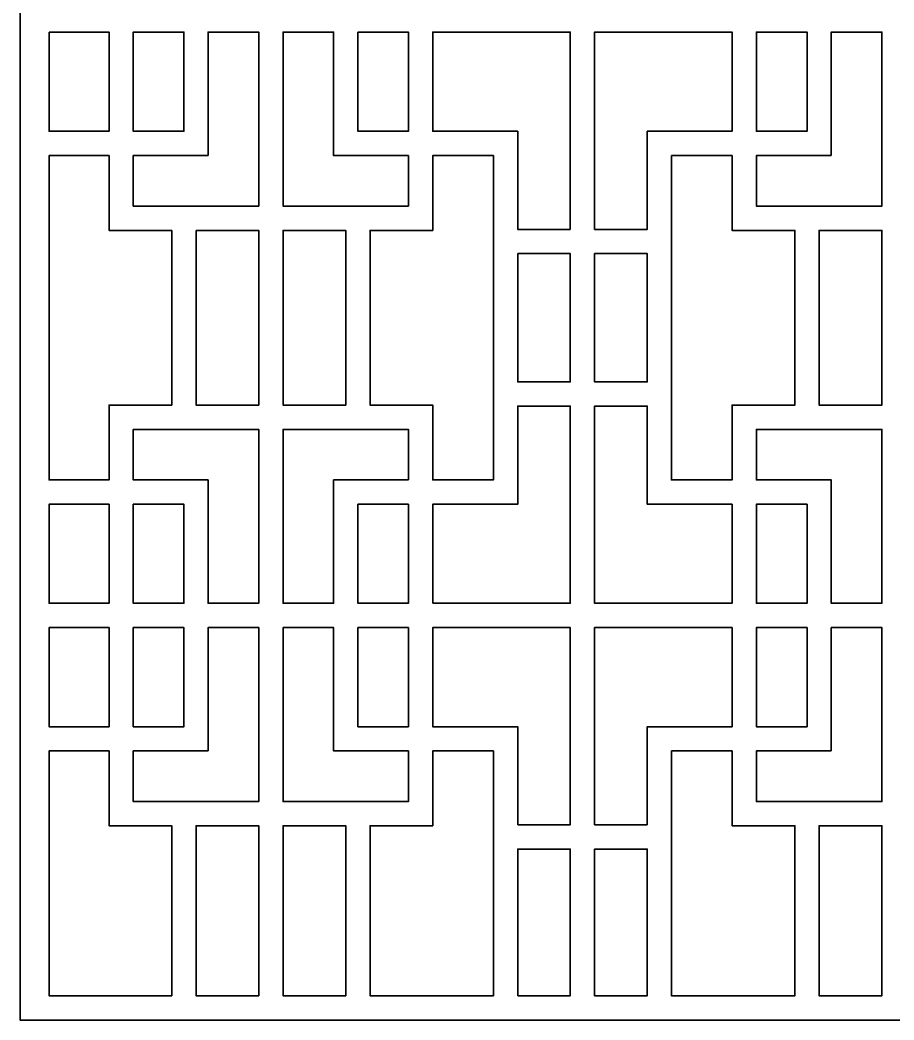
# Model space of a CAD drawing. Header units: centimetres. Extents: x -9.6 to 9.7, y 1 to 12.7.
# Drawn here: x 0.34 to 5.01, y 1.02 to 6.37 of the extents above; entities that cross this region are included whole.
import ezdxf

# ---------------------------------------------------------------- set-up
doc = ezdxf.new("R2010")
doc.units = ezdxf.units.CM
doc.header["$MEASUREMENT"] = 0
doc.layers.add('layer 1', color=7, linetype='Continuous')

msp = doc.modelspace()

# ---------------------------------------------------------------- linework, layer by layer
at = {"layer": 'layer 1', "color": 1, "lineweight": 35}
for points, knots in [([(0.33885, 1.01929), (0.33885, 1.01929), (0.33885, 1.01929), (0.33885, 1.01929), (0.33885, 1.01929), (0.33885, 1.01929), (0.33885, 12.70384), (0.33885, 12.70384), (0.33885, 12.70384), (0.33885, 12.70384), (9.68649, 12.70384), (9.68649, 12.70384), (9.68649, 12.70384), (9.68649, 12.70384), (9.68649, 1.01929), (9.68649, 1.01929), (9.68649, 1.01929), (9.68649, 1.01929), (0.33885, 1.01929), (0.33885, 1.01929), (0.33885, 1.01929), (0.33885, 1.01929), (0.33885, 1.01929), (0.33885, 1.01929)], [0, 0, 0, 0, 0.1428571, 0.1428571, 0.1428571, 0.1428571, 0.2857143, 0.2857143, 0.2857143, 0.2857143, 0.4285714, 0.4285714, 0.4285714, 0.4285714, 0.5714286, 0.5714286, 0.5714286, 0.5714286, 0.7142857, 0.7142857, 0.7142857, 0.7142857, 1, 1, 1, 1]), ([(0.49464, 6.3033), (0.49464, 6.3033), (0.81488, 6.3033), (0.81488, 6.3033), (0.81488, 6.3033), (0.81488, 6.3033), (0.81488, 5.77317), (0.81488, 5.77317), (0.81488, 5.77317), (0.81488, 5.77317), (0.49464, 5.77317), (0.49464, 5.77317), (0.49464, 5.77317), (0.49464, 5.77317), (0.49464, 6.3033), (0.49464, 6.3033)], [0, 0, 0, 0, 0.2, 0.2, 0.2, 0.2, 0.4, 0.4, 0.4, 0.4, 0.6, 0.6, 0.6, 0.6, 1, 1, 1, 1]), ([(0.94471, 6.3033), (0.94471, 6.3033), (1.21519, 6.3033), (1.21519, 6.3033), (1.21519, 6.3033), (1.21519, 6.3033), (1.21519, 5.77317), (1.21519, 5.77317), (1.21519, 5.77317), (1.21519, 5.77317), (0.94471, 5.77317), (0.94471, 5.77317), (0.94471, 5.77317), (0.94471, 5.77317), (0.94471, 6.3033), (0.94471, 6.3033), (0.94471, 6.3033), (0.94471, 6.3033), (0.94471, 6.3033), (0.94471, 6.3033)], [0, 0, 0, 0, 0.1666667, 0.1666667, 0.1666667, 0.1666667, 0.3333333, 0.3333333, 0.3333333, 0.3333333, 0.5, 0.5, 0.5, 0.5, 0.6666667, 0.6666667, 0.6666667, 0.6666667, 1, 1, 1, 1]), ([(1.34502, 5.64334), (1.34502, 5.64334), (0.94471, 5.64334), (0.94471, 5.64334), (0.94471, 5.64334), (0.94471, 5.64334), (0.94471, 5.37286), (0.94471, 5.37286), (0.94471, 5.37286), (0.94471, 5.37286), (1.61549, 5.37286), (1.61549, 5.37286), (1.61549, 5.37286), (1.61549, 5.37286), (1.61549, 6.3033), (1.61549, 6.3033), (1.61549, 6.3033), (1.61549, 6.3033), (1.34502, 6.3033), (1.34502, 6.3033), (1.34502, 6.3033), (1.34502, 6.3033), (1.34502, 5.64334), (1.34502, 5.64334)], [0, 0, 0, 0, 0.1428571, 0.1428571, 0.1428571, 0.1428571, 0.2857143, 0.2857143, 0.2857143, 0.2857143, 0.4285714, 0.4285714, 0.4285714, 0.4285714, 0.5714286, 0.5714286, 0.5714286, 0.5714286, 0.7142857, 0.7142857, 0.7142857, 0.7142857, 1, 1, 1, 1]), ([(2.4161, 5.64334), (2.4161, 5.64334), (2.0158, 5.64334), (2.0158, 5.64334), (2.0158, 5.64334), (2.0158, 5.64334), (2.0158, 6.3033), (2.0158, 6.3033), (2.0158, 6.3033), (2.0158, 6.3033), (1.74532, 6.3033), (1.74532, 6.3033), (1.74532, 6.3033), (1.74532, 6.3033), (1.74532, 5.37286), (1.74532, 5.37286), (1.74532, 5.37286), (1.74532, 5.37286), (2.4161, 5.37286), (2.4161, 5.37286), (2.4161, 5.37286), (2.4161, 5.37286), (2.4161, 5.64334), (2.4161, 5.64334), (2.4161, 5.64334), (2.4161, 5.64334), (2.4161, 5.64334), (2.4161, 5.64334)], [0, 0, 0, 0, 0.125, 0.125, 0.125, 0.125, 0.25, 0.25, 0.25, 0.25, 0.375, 0.375, 0.375, 0.375, 0.5, 0.5, 0.5, 0.5, 0.625, 0.625, 0.625, 0.625, 0.75, 0.75, 0.75, 0.75, 1, 1, 1, 1]), ([(2.14562, 6.3033), (2.14562, 6.3033), (2.4161, 6.3033), (2.4161, 6.3033), (2.4161, 6.3033), (2.4161, 6.3033), (2.4161, 5.77317), (2.4161, 5.77317), (2.4161, 5.77317), (2.4161, 5.77317), (2.14563, 5.77317), (2.14563, 5.77317), (2.14563, 5.77317), (2.14563, 5.77317), (2.14563, 6.3033), (2.14563, 6.3033), (2.14563, 6.3033), (2.14563, 6.3033), (2.14562, 6.3033), (2.14562, 6.3033)], [0, 0, 0, 0, 0.1666667, 0.1666667, 0.1666667, 0.1666667, 0.3333333, 0.3333333, 0.3333333, 0.3333333, 0.5, 0.5, 0.5, 0.5, 0.6666667, 0.6666667, 0.6666667, 0.6666667, 1, 1, 1, 1]), ([(3.28162, 5.24844), (3.28162, 5.24844), (3.00033, 5.24845), (3.00033, 5.24845), (3.00033, 5.24845), (3.00033, 5.24845), (3.00033, 5.77317), (3.00033, 5.77317), (3.00033, 5.77317), (3.00033, 5.77317), (2.54593, 5.77317), (2.54593, 5.77317), (2.54593, 5.77317), (2.54593, 5.77317), (2.54593, 6.3033), (2.54593, 6.3033), (2.54593, 6.3033), (2.54593, 6.3033), (3.28162, 6.3033), (3.28162, 6.3033), (3.28162, 6.3033), (3.28162, 6.3033), (3.28162, 5.24845), (3.28162, 5.24845), (3.28162, 5.24845), (3.28162, 5.24845), (3.28162, 5.24844), (3.28162, 5.24844)], [0, 0, 0, 0, 0.125, 0.125, 0.125, 0.125, 0.25, 0.25, 0.25, 0.25, 0.375, 0.375, 0.375, 0.375, 0.5, 0.5, 0.5, 0.5, 0.625, 0.625, 0.625, 0.625, 0.75, 0.75, 0.75, 0.75, 1, 1, 1, 1]), ([(3.41145, 6.3033), (3.41145, 6.3033), (3.41145, 5.24845), (3.41145, 5.24845), (3.41145, 5.24845), (3.41145, 5.24845), (3.69275, 5.24845), (3.69275, 5.24845), (3.69275, 5.24845), (3.69275, 5.24845), (3.69275, 5.77317), (3.69275, 5.77317), (3.69275, 5.77317), (3.69275, 5.77317), (4.14715, 5.77317), (4.14715, 5.77317), (4.14715, 5.77317), (4.14715, 5.77317), (4.14715, 6.3033), (4.14715, 6.3033), (4.14715, 6.3033), (4.14715, 6.3033), (3.41145, 6.3033), (3.41145, 6.3033), (3.41145, 6.3033), (3.41145, 6.3033), (3.41145, 6.3033), (3.41145, 6.3033)], [0, 0, 0, 0, 0.125, 0.125, 0.125, 0.125, 0.25, 0.25, 0.25, 0.25, 0.375, 0.375, 0.375, 0.375, 0.5, 0.5, 0.5, 0.5, 0.625, 0.625, 0.625, 0.625, 0.75, 0.75, 0.75, 0.75, 1, 1, 1, 1]), ([(4.27698, 6.3033), (4.27698, 6.3033), (4.54745, 6.3033), (4.54745, 6.3033), (4.54745, 6.3033), (4.54745, 6.3033), (4.54745, 5.77317), (4.54745, 5.77317), (4.54745, 5.77317), (4.54745, 5.77317), (4.27697, 5.77317), (4.27697, 5.77317), (4.27697, 5.77317), (4.27697, 5.77317), (4.27697, 6.3033), (4.27697, 6.3033), (4.27697, 6.3033), (4.27697, 6.3033), (4.27698, 6.3033), (4.27698, 6.3033)], [0, 0, 0, 0, 0.1666667, 0.1666667, 0.1666667, 0.1666667, 0.3333333, 0.3333333, 0.3333333, 0.3333333, 0.5, 0.5, 0.5, 0.5, 0.6666667, 0.6666667, 0.6666667, 0.6666667, 1, 1, 1, 1]), ([(4.67728, 5.64334), (4.67728, 5.64334), (4.27697, 5.64334), (4.27697, 5.64334), (4.27697, 5.64334), (4.27697, 5.64334), (4.27697, 5.37286), (4.27697, 5.37286), (4.27697, 5.37286), (4.27697, 5.37286), (4.94775, 5.37286), (4.94775, 5.37286), (4.94775, 5.37286), (4.94775, 5.37286), (4.94775, 6.3033), (4.94775, 6.3033), (4.94775, 6.3033), (4.94775, 6.3033), (4.67728, 6.3033), (4.67728, 6.3033), (4.67728, 6.3033), (4.67728, 6.3033), (4.67728, 5.64334), (4.67728, 5.64334), (4.67728, 5.64334), (4.67728, 5.64334), (4.67728, 5.64334), (4.67728, 5.64334)], [0, 0, 0, 0, 0.125, 0.125, 0.125, 0.125, 0.25, 0.25, 0.25, 0.25, 0.375, 0.375, 0.375, 0.375, 0.5, 0.5, 0.5, 0.5, 0.625, 0.625, 0.625, 0.625, 0.75, 0.75, 0.75, 0.75, 1, 1, 1, 1]), ([(0.81488, 5.64334), (0.81488, 5.64334), (0.49464, 5.64334), (0.49464, 5.64334), (0.49464, 5.64334), (0.49464, 5.64334), (0.49464, 3.90797), (0.49464, 3.90797), (0.49464, 3.90797), (0.49464, 3.90797), (0.81488, 3.90797), (0.81488, 3.90797), (0.81488, 3.90797), (0.81488, 3.90797), (0.81488, 4.30827), (0.81488, 4.30827), (0.81488, 4.30827), (0.81488, 4.30827), (1.15027, 4.30827), (1.15027, 4.30827), (1.15027, 4.30827), (1.15027, 4.30827), (1.15027, 5.24304), (1.15027, 5.24304), (1.15027, 5.24304), (1.15027, 5.24304), (0.81488, 5.24304), (0.81488, 5.24304), (0.81488, 5.24304), (0.81488, 5.24304), (0.81488, 5.64334), (0.81488, 5.64334)], [0, 0, 0, 0, 0.1111111, 0.1111111, 0.1111111, 0.1111111, 0.2222222, 0.2222222, 0.2222222, 0.2222222, 0.3333333, 0.3333333, 0.3333333, 0.3333333, 0.4444444, 0.4444444, 0.4444444, 0.4444444, 0.5555556, 0.5555556, 0.5555556, 0.5555556, 0.6666667, 0.6666667, 0.6666667, 0.6666667, 0.7777778, 0.7777778, 0.7777778, 0.7777778, 1, 1, 1, 1]), ([(2.54593, 5.24304), (2.54593, 5.24304), (2.21054, 5.24304), (2.21054, 5.24304), (2.21054, 5.24304), (2.21054, 5.24304), (2.21054, 4.30827), (2.21054, 4.30827), (2.21054, 4.30827), (2.21054, 4.30827), (2.54593, 4.30827), (2.54593, 4.30827), (2.54593, 4.30827), (2.54593, 4.30827), (2.54593, 3.90797), (2.54593, 3.90797), (2.54593, 3.90797), (2.54593, 3.90797), (2.8705, 3.90797), (2.8705, 3.90797), (2.8705, 3.90797), (2.8705, 3.90797), (2.8705, 5.64334), (2.8705, 5.64334), (2.8705, 5.64334), (2.8705, 5.64334), (2.54593, 5.64334), (2.54593, 5.64334), (2.54593, 5.64334), (2.54593, 5.64334), (2.54593, 5.24304), (2.54593, 5.24304)], [0, 0, 0, 0, 0.1111111, 0.1111111, 0.1111111, 0.1111111, 0.2222222, 0.2222222, 0.2222222, 0.2222222, 0.3333333, 0.3333333, 0.3333333, 0.3333333, 0.4444444, 0.4444444, 0.4444444, 0.4444444, 0.5555556, 0.5555556, 0.5555556, 0.5555556, 0.6666667, 0.6666667, 0.6666667, 0.6666667, 0.7777778, 0.7777778, 0.7777778, 0.7777778, 1, 1, 1, 1]), ([(3.82257, 5.64334), (3.82257, 5.64334), (3.82258, 3.90797), (3.82258, 3.90797), (3.82258, 3.90797), (3.82258, 3.90797), (4.14715, 3.90797), (4.14715, 3.90797), (4.14715, 3.90797), (4.14715, 3.90797), (4.14715, 4.30827), (4.14715, 4.30827), (4.14715, 4.30827), (4.14715, 4.30827), (4.48254, 4.30827), (4.48254, 4.30827), (4.48254, 4.30827), (4.48254, 4.30827), (4.48254, 5.24304), (4.48254, 5.24304), (4.48254, 5.24304), (4.48254, 5.24304), (4.14715, 5.24304), (4.14715, 5.24304), (4.14715, 5.24304), (4.14715, 5.24304), (4.14715, 5.64334), (4.14715, 5.64334), (4.14715, 5.64334), (4.14715, 5.64334), (3.82258, 5.64334), (3.82258, 5.64334), (3.82258, 5.64334), (3.82258, 5.64334), (3.82257, 5.64334), (3.82257, 5.64334)], [0, 0, 0, 0, 0.1, 0.1, 0.1, 0.1, 0.2, 0.2, 0.2, 0.2, 0.3, 0.3, 0.3, 0.3, 0.4, 0.4, 0.4, 0.4, 0.5, 0.5, 0.5, 0.5, 0.6, 0.6, 0.6, 0.6, 0.7, 0.7, 0.7, 0.7, 0.8, 0.8, 0.8, 0.8, 1, 1, 1, 1]), ([(1.2801, 5.24304), (1.2801, 5.24304), (1.61549, 5.24304), (1.61549, 5.24304), (1.61549, 5.24304), (1.61549, 5.24304), (1.61549, 4.30827), (1.61549, 4.30827), (1.61549, 4.30827), (1.61549, 4.30827), (1.2801, 4.30827), (1.2801, 4.30827), (1.2801, 4.30827), (1.2801, 4.30827), (1.2801, 5.24304), (1.2801, 5.24304)], [0, 0, 0, 0, 0.2, 0.2, 0.2, 0.2, 0.4, 0.4, 0.4, 0.4, 0.6, 0.6, 0.6, 0.6, 1, 1, 1, 1]), ([(1.74532, 5.24304), (1.74532, 5.24304), (2.08071, 5.24304), (2.08071, 5.24304), (2.08071, 5.24304), (2.08071, 5.24304), (2.08071, 4.30827), (2.08071, 4.30827), (2.08071, 4.30827), (2.08071, 4.30827), (1.74532, 4.30827), (1.74532, 4.30827), (1.74532, 4.30827), (1.74532, 4.30827), (1.74532, 5.24304), (1.74532, 5.24304), (1.74532, 5.24304), (1.74532, 5.24304), (1.74532, 5.24304), (1.74532, 5.24304)], [0, 0, 0, 0, 0.1666667, 0.1666667, 0.1666667, 0.1666667, 0.3333333, 0.3333333, 0.3333333, 0.3333333, 0.5, 0.5, 0.5, 0.5, 0.6666667, 0.6666667, 0.6666667, 0.6666667, 1, 1, 1, 1]), ([(4.61237, 5.24304), (4.61237, 5.24304), (4.94775, 5.24304), (4.94775, 5.24304), (4.94775, 5.24304), (4.94775, 5.24304), (4.94775, 4.30827), (4.94775, 4.30827), (4.94775, 4.30827), (4.94775, 4.30827), (4.61236, 4.30827), (4.61236, 4.30827), (4.61236, 4.30827), (4.61236, 4.30827), (4.61236, 5.24304), (4.61236, 5.24304), (4.61236, 5.24304), (4.61236, 5.24304), (4.61237, 5.24304), (4.61237, 5.24304)], [0, 0, 0, 0, 0.1666667, 0.1666667, 0.1666667, 0.1666667, 0.3333333, 0.3333333, 0.3333333, 0.3333333, 0.5, 0.5, 0.5, 0.5, 0.6666667, 0.6666667, 0.6666667, 0.6666667, 1, 1, 1, 1]), ([(3.00033, 5.11862), (3.00033, 5.11862), (3.28162, 5.11862), (3.28162, 5.11862), (3.28162, 5.11862), (3.28162, 5.11862), (3.28162, 4.43269), (3.28162, 4.43269), (3.28162, 4.43269), (3.28162, 4.43269), (3.00033, 4.43269), (3.00033, 4.43269), (3.00033, 4.43269), (3.00033, 4.43269), (3.00033, 5.11862), (3.00033, 5.11862)], [0, 0, 0, 0, 0.2, 0.2, 0.2, 0.2, 0.4, 0.4, 0.4, 0.4, 0.6, 0.6, 0.6, 0.6, 1, 1, 1, 1]), ([(3.41145, 5.11862), (3.41145, 5.11862), (3.69275, 5.11862), (3.69275, 5.11862), (3.69275, 5.11862), (3.69275, 5.11862), (3.69275, 4.43269), (3.69275, 4.43269), (3.69275, 4.43269), (3.69275, 4.43269), (3.41145, 4.43269), (3.41145, 4.43269), (3.41145, 4.43269), (3.41145, 4.43269), (3.41145, 5.11862), (3.41145, 5.11862), (3.41145, 5.11862), (3.41145, 5.11862), (3.41145, 5.11862), (3.41145, 5.11862)], [0, 0, 0, 0, 0.1666667, 0.1666667, 0.1666667, 0.1666667, 0.3333333, 0.3333333, 0.3333333, 0.3333333, 0.5, 0.5, 0.5, 0.5, 0.6666667, 0.6666667, 0.6666667, 0.6666667, 1, 1, 1, 1]), ([(2.54593, 3.24801), (2.54593, 3.24801), (3.28162, 3.24801), (3.28162, 3.24801), (3.28162, 3.24801), (3.28162, 3.24801), (3.28162, 4.30286), (3.28162, 4.30286), (3.28162, 4.30286), (3.28162, 4.30286), (3.00033, 4.30286), (3.00033, 4.30286), (3.00033, 4.30286), (3.00033, 4.30286), (3.00033, 3.77814), (3.00033, 3.77814), (3.00033, 3.77814), (3.00033, 3.77814), (2.54593, 3.77814), (2.54593, 3.77814), (2.54593, 3.77814), (2.54593, 3.77814), (2.54593, 3.24801), (2.54593, 3.24801)], [0, 0, 0, 0, 0.1428571, 0.1428571, 0.1428571, 0.1428571, 0.2857143, 0.2857143, 0.2857143, 0.2857143, 0.4285714, 0.4285714, 0.4285714, 0.4285714, 0.5714286, 0.5714286, 0.5714286, 0.5714286, 0.7142857, 0.7142857, 0.7142857, 0.7142857, 1, 1, 1, 1]), ([(3.41145, 4.30286), (3.41145, 4.30286), (3.41145, 3.24801), (3.41145, 3.24801), (3.41145, 3.24801), (3.41145, 3.24801), (4.14715, 3.24801), (4.14715, 3.24801), (4.14715, 3.24801), (4.14715, 3.24801), (4.14715, 3.77814), (4.14715, 3.77814), (4.14715, 3.77814), (4.14715, 3.77814), (3.69275, 3.77814), (3.69275, 3.77814), (3.69275, 3.77814), (3.69275, 3.77814), (3.69275, 4.30286), (3.69275, 4.30286), (3.69275, 4.30286), (3.69275, 4.30286), (3.41145, 4.30286), (3.41145, 4.30286), (3.41145, 4.30286), (3.41145, 4.30286), (3.41145, 4.30286), (3.41145, 4.30286)], [0, 0, 0, 0, 0.125, 0.125, 0.125, 0.125, 0.25, 0.25, 0.25, 0.25, 0.375, 0.375, 0.375, 0.375, 0.5, 0.5, 0.5, 0.5, 0.625, 0.625, 0.625, 0.625, 0.75, 0.75, 0.75, 0.75, 1, 1, 1, 1]), ([(1.34502, 3.90797), (1.34502, 3.90797), (0.94471, 3.90797), (0.94471, 3.90797), (0.94471, 3.90797), (0.94471, 3.90797), (0.94471, 4.17844), (0.94471, 4.17844), (0.94471, 4.17844), (0.94471, 4.17844), (1.61549, 4.17844), (1.61549, 4.17844), (1.61549, 4.17844), (1.61549, 4.17844), (1.61549, 3.24801), (1.61549, 3.24801), (1.61549, 3.24801), (1.61549, 3.24801), (1.34502, 3.24801), (1.34502, 3.24801), (1.34502, 3.24801), (1.34502, 3.24801), (1.34502, 3.90797), (1.34502, 3.90797)], [0, 0, 0, 0, 0.1428571, 0.1428571, 0.1428571, 0.1428571, 0.2857143, 0.2857143, 0.2857143, 0.2857143, 0.4285714, 0.4285714, 0.4285714, 0.4285714, 0.5714286, 0.5714286, 0.5714286, 0.5714286, 0.7142857, 0.7142857, 0.7142857, 0.7142857, 1, 1, 1, 1]), ([(2.4161, 3.90797), (2.4161, 3.90797), (2.0158, 3.90797), (2.0158, 3.90797), (2.0158, 3.90797), (2.0158, 3.90797), (2.0158, 3.24801), (2.0158, 3.24801), (2.0158, 3.24801), (2.0158, 3.24801), (1.74532, 3.24801), (1.74532, 3.24801), (1.74532, 3.24801), (1.74532, 3.24801), (1.74532, 4.17844), (1.74532, 4.17844), (1.74532, 4.17844), (1.74532, 4.17844), (2.4161, 4.17844), (2.4161, 4.17844), (2.4161, 4.17844), (2.4161, 4.17844), (2.4161, 3.90797), (2.4161, 3.90797), (2.4161, 3.90797), (2.4161, 3.90797), (2.4161, 3.90797), (2.4161, 3.90797)], [0, 0, 0, 0, 0.125, 0.125, 0.125, 0.125, 0.25, 0.25, 0.25, 0.25, 0.375, 0.375, 0.375, 0.375, 0.5, 0.5, 0.5, 0.5, 0.625, 0.625, 0.625, 0.625, 0.75, 0.75, 0.75, 0.75, 1, 1, 1, 1]), ([(4.67728, 3.90797), (4.67728, 3.90797), (4.27697, 3.90797), (4.27697, 3.90797), (4.27697, 3.90797), (4.27697, 3.90797), (4.27697, 4.17844), (4.27697, 4.17844), (4.27697, 4.17844), (4.27697, 4.17844), (4.94775, 4.17844), (4.94775, 4.17844), (4.94775, 4.17844), (4.94775, 4.17844), (4.94775, 3.24801), (4.94775, 3.24801), (4.94775, 3.24801), (4.94775, 3.24801), (4.67728, 3.24801), (4.67728, 3.24801), (4.67728, 3.24801), (4.67728, 3.24801), (4.67728, 3.90797), (4.67728, 3.90797), (4.67728, 3.90797), (4.67728, 3.90797), (4.67728, 3.90797), (4.67728, 3.90797)], [0, 0, 0, 0, 0.125, 0.125, 0.125, 0.125, 0.25, 0.25, 0.25, 0.25, 0.375, 0.375, 0.375, 0.375, 0.5, 0.5, 0.5, 0.5, 0.625, 0.625, 0.625, 0.625, 0.75, 0.75, 0.75, 0.75, 1, 1, 1, 1]), ([(0.49464, 3.77814), (0.49464, 3.77814), (0.81488, 3.77814), (0.81488, 3.77814), (0.81488, 3.77814), (0.81488, 3.77814), (0.81488, 3.24801), (0.81488, 3.24801), (0.81488, 3.24801), (0.81488, 3.24801), (0.49464, 3.24801), (0.49464, 3.24801), (0.49464, 3.24801), (0.49464, 3.24801), (0.49464, 3.77814), (0.49464, 3.77814), (0.49464, 3.77814), (0.49464, 3.77814), (0.49464, 3.77814), (0.49464, 3.77814)], [0, 0, 0, 0, 0.1666667, 0.1666667, 0.1666667, 0.1666667, 0.3333333, 0.3333333, 0.3333333, 0.3333333, 0.5, 0.5, 0.5, 0.5, 0.6666667, 0.6666667, 0.6666667, 0.6666667, 1, 1, 1, 1]), ([(0.94471, 3.77814), (0.94471, 3.77814), (1.21519, 3.77814), (1.21519, 3.77814), (1.21519, 3.77814), (1.21519, 3.77814), (1.21519, 3.24801), (1.21519, 3.24801), (1.21519, 3.24801), (1.21519, 3.24801), (0.94471, 3.24801), (0.94471, 3.24801), (0.94471, 3.24801), (0.94471, 3.24801), (0.94471, 3.77814), (0.94471, 3.77814), (0.94471, 3.77814), (0.94471, 3.77814), (0.94471, 3.77814), (0.94471, 3.77814)], [0, 0, 0, 0, 0.1666667, 0.1666667, 0.1666667, 0.1666667, 0.3333333, 0.3333333, 0.3333333, 0.3333333, 0.5, 0.5, 0.5, 0.5, 0.6666667, 0.6666667, 0.6666667, 0.6666667, 1, 1, 1, 1]), ([(2.14562, 3.77814), (2.14562, 3.77814), (2.4161, 3.77814), (2.4161, 3.77814), (2.4161, 3.77814), (2.4161, 3.77814), (2.4161, 3.24801), (2.4161, 3.24801), (2.4161, 3.24801), (2.4161, 3.24801), (2.14563, 3.24801), (2.14563, 3.24801), (2.14563, 3.24801), (2.14563, 3.24801), (2.14563, 3.77814), (2.14563, 3.77814), (2.14563, 3.77814), (2.14563, 3.77814), (2.14562, 3.77814), (2.14562, 3.77814)], [0, 0, 0, 0, 0.1666667, 0.1666667, 0.1666667, 0.1666667, 0.3333333, 0.3333333, 0.3333333, 0.3333333, 0.5, 0.5, 0.5, 0.5, 0.6666667, 0.6666667, 0.6666667, 0.6666667, 1, 1, 1, 1]), ([(4.27698, 3.77814), (4.27698, 3.77814), (4.54745, 3.77814), (4.54745, 3.77814), (4.54745, 3.77814), (4.54745, 3.77814), (4.54745, 3.24801), (4.54745, 3.24801), (4.54745, 3.24801), (4.54745, 3.24801), (4.27697, 3.24801), (4.27697, 3.24801), (4.27697, 3.24801), (4.27697, 3.24801), (4.27697, 3.77814), (4.27697, 3.77814), (4.27697, 3.77814), (4.27697, 3.77814), (4.27698, 3.77814), (4.27698, 3.77814)], [0, 0, 0, 0, 0.1666667, 0.1666667, 0.1666667, 0.1666667, 0.3333333, 0.3333333, 0.3333333, 0.3333333, 0.5, 0.5, 0.5, 0.5, 0.6666667, 0.6666667, 0.6666667, 0.6666667, 1, 1, 1, 1]), ([(0.49464, 3.11818), (0.49464, 3.11818), (0.81488, 3.11818), (0.81488, 3.11818), (0.81488, 3.11818), (0.81488, 3.11818), (0.81488, 2.58805), (0.81488, 2.58805), (0.81488, 2.58805), (0.81488, 2.58805), (0.49464, 2.58805), (0.49464, 2.58805), (0.49464, 2.58805), (0.49464, 2.58805), (0.49464, 3.11818), (0.49464, 3.11818), (0.49464, 3.11818), (0.49464, 3.11818), (0.49464, 3.11818), (0.49464, 3.11818)], [0, 0, 0, 0, 0.1666667, 0.1666667, 0.1666667, 0.1666667, 0.3333333, 0.3333333, 0.3333333, 0.3333333, 0.5, 0.5, 0.5, 0.5, 0.6666667, 0.6666667, 0.6666667, 0.6666667, 1, 1, 1, 1]), ([(0.94471, 3.11818), (0.94471, 3.11818), (1.21519, 3.11818), (1.21519, 3.11818), (1.21519, 3.11818), (1.21519, 3.11818), (1.21519, 2.58805), (1.21519, 2.58805), (1.21519, 2.58805), (1.21519, 2.58805), (0.94471, 2.58805), (0.94471, 2.58805), (0.94471, 2.58805), (0.94471, 2.58805), (0.94471, 3.11818), (0.94471, 3.11818), (0.94471, 3.11818), (0.94471, 3.11818), (0.94471, 3.11818), (0.94471, 3.11818)], [0, 0, 0, 0, 0.1666667, 0.1666667, 0.1666667, 0.1666667, 0.3333333, 0.3333333, 0.3333333, 0.3333333, 0.5, 0.5, 0.5, 0.5, 0.6666667, 0.6666667, 0.6666667, 0.6666667, 1, 1, 1, 1]), ([(1.34502, 2.45822), (1.34502, 2.45822), (0.94471, 2.45822), (0.94471, 2.45822), (0.94471, 2.45822), (0.94471, 2.45822), (0.94471, 2.18774), (0.94471, 2.18774), (0.94471, 2.18774), (0.94471, 2.18774), (1.61549, 2.18774), (1.61549, 2.18774), (1.61549, 2.18774), (1.61549, 2.18774), (1.61549, 3.11818), (1.61549, 3.11818), (1.61549, 3.11818), (1.61549, 3.11818), (1.34502, 3.11818), (1.34502, 3.11818), (1.34502, 3.11818), (1.34502, 3.11818), (1.34502, 2.45822), (1.34502, 2.45822), (1.34502, 2.45822), (1.34502, 2.45822), (1.34502, 2.45822), (1.34502, 2.45822)], [0, 0, 0, 0, 0.125, 0.125, 0.125, 0.125, 0.25, 0.25, 0.25, 0.25, 0.375, 0.375, 0.375, 0.375, 0.5, 0.5, 0.5, 0.5, 0.625, 0.625, 0.625, 0.625, 0.75, 0.75, 0.75, 0.75, 1, 1, 1, 1]), ([(2.4161, 2.45822), (2.4161, 2.45822), (2.0158, 2.45822), (2.0158, 2.45822), (2.0158, 2.45822), (2.0158, 2.45822), (2.0158, 3.11818), (2.0158, 3.11818), (2.0158, 3.11818), (2.0158, 3.11818), (1.74532, 3.11818), (1.74532, 3.11818), (1.74532, 3.11818), (1.74532, 3.11818), (1.74532, 2.18774), (1.74532, 2.18774), (1.74532, 2.18774), (1.74532, 2.18774), (2.4161, 2.18774), (2.4161, 2.18774), (2.4161, 2.18774), (2.4161, 2.18774), (2.4161, 2.45822), (2.4161, 2.45822), (2.4161, 2.45822), (2.4161, 2.45822), (2.4161, 2.45822), (2.4161, 2.45822)], [0, 0, 0, 0, 0.125, 0.125, 0.125, 0.125, 0.25, 0.25, 0.25, 0.25, 0.375, 0.375, 0.375, 0.375, 0.5, 0.5, 0.5, 0.5, 0.625, 0.625, 0.625, 0.625, 0.75, 0.75, 0.75, 0.75, 1, 1, 1, 1]), ([(2.14562, 3.11818), (2.14562, 3.11818), (2.4161, 3.11818), (2.4161, 3.11818), (2.4161, 3.11818), (2.4161, 3.11818), (2.4161, 2.58805), (2.4161, 2.58805), (2.4161, 2.58805), (2.4161, 2.58805), (2.14563, 2.58805), (2.14563, 2.58805), (2.14563, 2.58805), (2.14563, 2.58805), (2.14563, 3.11818), (2.14563, 3.11818), (2.14563, 3.11818), (2.14563, 3.11818), (2.14562, 3.11818), (2.14562, 3.11818)], [0, 0, 0, 0, 0.1666667, 0.1666667, 0.1666667, 0.1666667, 0.3333333, 0.3333333, 0.3333333, 0.3333333, 0.5, 0.5, 0.5, 0.5, 0.6666667, 0.6666667, 0.6666667, 0.6666667, 1, 1, 1, 1]), ([(3.00033, 2.06332), (3.00033, 2.06332), (3.28162, 2.06332), (3.28162, 2.06332), (3.28162, 2.06332), (3.28162, 2.06332), (3.28162, 3.11818), (3.28162, 3.11818), (3.28162, 3.11818), (3.28162, 3.11818), (2.54593, 3.11818), (2.54593, 3.11818), (2.54593, 3.11818), (2.54593, 3.11818), (2.54593, 2.58805), (2.54593, 2.58805), (2.54593, 2.58805), (2.54593, 2.58805), (3.00033, 2.58805), (3.00033, 2.58805), (3.00033, 2.58805), (3.00033, 2.58805), (3.00033, 2.06332), (3.00033, 2.06332), (3.00033, 2.06332), (3.00033, 2.06332), (3.00033, 2.06332), (3.00033, 2.06332)], [0, 0, 0, 0, 0.125, 0.125, 0.125, 0.125, 0.25, 0.25, 0.25, 0.25, 0.375, 0.375, 0.375, 0.375, 0.5, 0.5, 0.5, 0.5, 0.625, 0.625, 0.625, 0.625, 0.75, 0.75, 0.75, 0.75, 1, 1, 1, 1]), ([(3.69275, 2.06332), (3.69275, 2.06332), (3.41145, 2.06332), (3.41145, 2.06332), (3.41145, 2.06332), (3.41145, 2.06332), (3.41145, 3.11818), (3.41145, 3.11818), (3.41145, 3.11818), (3.41145, 3.11818), (4.14715, 3.11818), (4.14715, 3.11818), (4.14715, 3.11818), (4.14715, 3.11818), (4.14715, 2.58805), (4.14715, 2.58805), (4.14715, 2.58805), (4.14715, 2.58805), (3.69275, 2.58805), (3.69275, 2.58805), (3.69275, 2.58805), (3.69275, 2.58805), (3.69275, 2.06332), (3.69275, 2.06332), (3.69275, 2.06332), (3.69275, 2.06332), (3.69275, 2.06332), (3.69275, 2.06332)], [0, 0, 0, 0, 0.125, 0.125, 0.125, 0.125, 0.25, 0.25, 0.25, 0.25, 0.375, 0.375, 0.375, 0.375, 0.5, 0.5, 0.5, 0.5, 0.625, 0.625, 0.625, 0.625, 0.75, 0.75, 0.75, 0.75, 1, 1, 1, 1]), ([(4.27698, 3.11818), (4.27698, 3.11818), (4.54745, 3.11818), (4.54745, 3.11818), (4.54745, 3.11818), (4.54745, 3.11818), (4.54745, 2.58805), (4.54745, 2.58805), (4.54745, 2.58805), (4.54745, 2.58805), (4.27697, 2.58805), (4.27697, 2.58805), (4.27697, 2.58805), (4.27697, 2.58805), (4.27697, 3.11818), (4.27697, 3.11818), (4.27697, 3.11818), (4.27697, 3.11818), (4.27698, 3.11818), (4.27698, 3.11818)], [0, 0, 0, 0, 0.1666667, 0.1666667, 0.1666667, 0.1666667, 0.3333333, 0.3333333, 0.3333333, 0.3333333, 0.5, 0.5, 0.5, 0.5, 0.6666667, 0.6666667, 0.6666667, 0.6666667, 1, 1, 1, 1]), ([(4.67728, 2.45822), (4.67728, 2.45822), (4.27697, 2.45822), (4.27697, 2.45822), (4.27697, 2.45822), (4.27697, 2.45822), (4.27697, 2.18774), (4.27697, 2.18774), (4.27697, 2.18774), (4.27697, 2.18774), (4.94775, 2.18774), (4.94775, 2.18774), (4.94775, 2.18774), (4.94775, 2.18774), (4.94775, 3.11818), (4.94775, 3.11818), (4.94775, 3.11818), (4.94775, 3.11818), (4.67728, 3.11818), (4.67728, 3.11818), (4.67728, 3.11818), (4.67728, 3.11818), (4.67728, 2.45822), (4.67728, 2.45822), (4.67728, 2.45822), (4.67728, 2.45822), (4.67728, 2.45822), (4.67728, 2.45822)], [0, 0, 0, 0, 0.125, 0.125, 0.125, 0.125, 0.25, 0.25, 0.25, 0.25, 0.375, 0.375, 0.375, 0.375, 0.5, 0.5, 0.5, 0.5, 0.625, 0.625, 0.625, 0.625, 0.75, 0.75, 0.75, 0.75, 1, 1, 1, 1]), ([(0.81488, 2.45822), (0.81488, 2.45822), (0.49464, 2.45822), (0.49464, 2.45822), (0.49464, 2.45822), (0.49464, 2.45822), (0.49464, 1.14911), (0.49464, 1.14911), (0.49464, 1.14911), (0.49464, 1.14911), (1.15027, 1.14911), (1.15027, 1.14911), (1.15027, 1.14911), (1.15027, 1.14911), (1.15027, 2.05791), (1.15027, 2.05791), (1.15027, 2.05791), (1.15027, 2.05791), (0.81488, 2.05791), (0.81488, 2.05791), (0.81488, 2.05791), (0.81488, 2.05791), (0.81488, 2.45822), (0.81488, 2.45822), (0.81488, 2.45822), (0.81488, 2.45822), (0.81488, 2.45822), (0.81488, 2.45822)], [0, 0, 0, 0, 0.125, 0.125, 0.125, 0.125, 0.25, 0.25, 0.25, 0.25, 0.375, 0.375, 0.375, 0.375, 0.5, 0.5, 0.5, 0.5, 0.625, 0.625, 0.625, 0.625, 0.75, 0.75, 0.75, 0.75, 1, 1, 1, 1]), ([(2.21066, 2.05791), (2.21066, 2.05791), (2.54593, 2.05791), (2.54593, 2.05791), (2.54593, 2.05791), (2.54593, 2.05791), (2.54593, 2.45822), (2.54593, 2.45822), (2.54593, 2.45822), (2.54593, 2.45822), (2.8705, 2.45822), (2.8705, 2.45822), (2.8705, 2.45822), (2.8705, 2.45822), (2.8705, 1.14911), (2.8705, 1.14911), (2.8705, 1.14911), (2.8705, 1.14911), (2.21054, 1.14911), (2.21054, 1.14911), (2.21054, 1.14911), (2.21054, 1.14911), (2.21066, 2.05791), (2.21066, 2.05791), (2.21066, 2.05791), (2.21066, 2.05791), (2.21066, 2.05791), (2.21066, 2.05791)], [0, 0, 0, 0, 0.125, 0.125, 0.125, 0.125, 0.25, 0.25, 0.25, 0.25, 0.375, 0.375, 0.375, 0.375, 0.5, 0.5, 0.5, 0.5, 0.625, 0.625, 0.625, 0.625, 0.75, 0.75, 0.75, 0.75, 1, 1, 1, 1]), ([(3.82257, 2.45822), (3.82257, 2.45822), (3.82258, 1.14911), (3.82258, 1.14911), (3.82258, 1.14911), (3.82258, 1.14911), (4.48254, 1.14911), (4.48254, 1.14911), (4.48254, 1.14911), (4.48254, 1.14911), (4.48254, 2.05791), (4.48254, 2.05791), (4.48254, 2.05791), (4.48254, 2.05791), (4.14715, 2.05791), (4.14715, 2.05791), (4.14715, 2.05791), (4.14715, 2.05791), (4.14715, 2.45822), (4.14715, 2.45822), (4.14715, 2.45822), (4.14715, 2.45822), (3.82258, 2.45822), (3.82258, 2.45822), (3.82258, 2.45822), (3.82258, 2.45822), (3.82257, 2.45822), (3.82257, 2.45822)], [0, 0, 0, 0, 0.125, 0.125, 0.125, 0.125, 0.25, 0.25, 0.25, 0.25, 0.375, 0.375, 0.375, 0.375, 0.5, 0.5, 0.5, 0.5, 0.625, 0.625, 0.625, 0.625, 0.75, 0.75, 0.75, 0.75, 1, 1, 1, 1]), ([(1.2801, 2.05791), (1.2801, 2.05791), (1.61549, 2.05791), (1.61549, 2.05791), (1.61549, 2.05791), (1.61549, 2.05791), (1.61549, 1.14911), (1.61549, 1.14911), (1.61549, 1.14911), (1.61549, 1.14911), (1.2801, 1.14911), (1.2801, 1.14911), (1.2801, 1.14911), (1.2801, 1.14911), (1.2801, 2.05791), (1.2801, 2.05791), (1.2801, 2.05791), (1.2801, 2.05791), (1.2801, 2.05791), (1.2801, 2.05791)], [0, 0, 0, 0, 0.1666667, 0.1666667, 0.1666667, 0.1666667, 0.3333333, 0.3333333, 0.3333333, 0.3333333, 0.5, 0.5, 0.5, 0.5, 0.6666667, 0.6666667, 0.6666667, 0.6666667, 1, 1, 1, 1]), ([(2.08071, 2.05791), (2.08071, 2.05791), (2.08071, 1.14911), (2.08071, 1.14911), (2.08071, 1.14911), (2.08071, 1.14911), (1.74532, 1.14911), (1.74532, 1.14911), (1.74532, 1.14911), (1.74532, 1.14911), (1.74532, 2.05791), (1.74532, 2.05791), (1.74532, 2.05791), (1.74532, 2.05791), (2.08071, 2.05791), (2.08071, 2.05791), (2.08071, 2.05791), (2.08071, 2.05791), (2.08071, 2.05791), (2.08071, 2.05791)], [0, 0, 0, 0, 0.1666667, 0.1666667, 0.1666667, 0.1666667, 0.3333333, 0.3333333, 0.3333333, 0.3333333, 0.5, 0.5, 0.5, 0.5, 0.6666667, 0.6666667, 0.6666667, 0.6666667, 1, 1, 1, 1]), ([(4.61237, 2.05791), (4.61237, 2.05791), (4.94775, 2.05791), (4.94775, 2.05791), (4.94775, 2.05791), (4.94775, 2.05791), (4.94775, 1.14911), (4.94775, 1.14911), (4.94775, 1.14911), (4.94775, 1.14911), (4.61236, 1.14911), (4.61236, 1.14911), (4.61236, 1.14911), (4.61236, 1.14911), (4.61236, 2.05791), (4.61236, 2.05791), (4.61236, 2.05791), (4.61236, 2.05791), (4.61237, 2.05791), (4.61237, 2.05791)], [0, 0, 0, 0, 0.1666667, 0.1666667, 0.1666667, 0.1666667, 0.3333333, 0.3333333, 0.3333333, 0.3333333, 0.5, 0.5, 0.5, 0.5, 0.6666667, 0.6666667, 0.6666667, 0.6666667, 1, 1, 1, 1]), ([(3.00033, 1.14911), (3.00033, 1.14911), (3.28162, 1.14911), (3.28162, 1.14911), (3.28162, 1.14911), (3.28162, 1.14911), (3.28162, 1.93349), (3.28162, 1.93349), (3.28162, 1.93349), (3.28162, 1.93349), (3.00033, 1.93349), (3.00033, 1.93349), (3.00033, 1.93349), (3.00033, 1.93349), (3.00033, 1.14911), (3.00033, 1.14911), (3.00033, 1.14911), (3.00033, 1.14911), (3.00033, 1.14911), (3.00033, 1.14911)], [0, 0, 0, 0, 0.1666667, 0.1666667, 0.1666667, 0.1666667, 0.3333333, 0.3333333, 0.3333333, 0.3333333, 0.5, 0.5, 0.5, 0.5, 0.6666667, 0.6666667, 0.6666667, 0.6666667, 1, 1, 1, 1]), ([(3.41145, 1.93349), (3.41145, 1.93349), (3.69275, 1.93349), (3.69275, 1.93349), (3.69275, 1.93349), (3.69275, 1.93349), (3.69275, 1.14911), (3.69275, 1.14911), (3.69275, 1.14911), (3.69275, 1.14911), (3.41145, 1.14911), (3.41145, 1.14911), (3.41145, 1.14911), (3.41145, 1.14911), (3.41145, 1.93349), (3.41145, 1.93349), (3.41145, 1.93349), (3.41145, 1.93349), (3.41145, 1.93349), (3.41145, 1.93349)], [0, 0, 0, 0, 0.1666667, 0.1666667, 0.1666667, 0.1666667, 0.3333333, 0.3333333, 0.3333333, 0.3333333, 0.5, 0.5, 0.5, 0.5, 0.6666667, 0.6666667, 0.6666667, 0.6666667, 1, 1, 1, 1])]:
    msp.add_open_spline(points, degree=3, knots=knots, dxfattribs=at)

doc.saveas('drawing.dxf')
